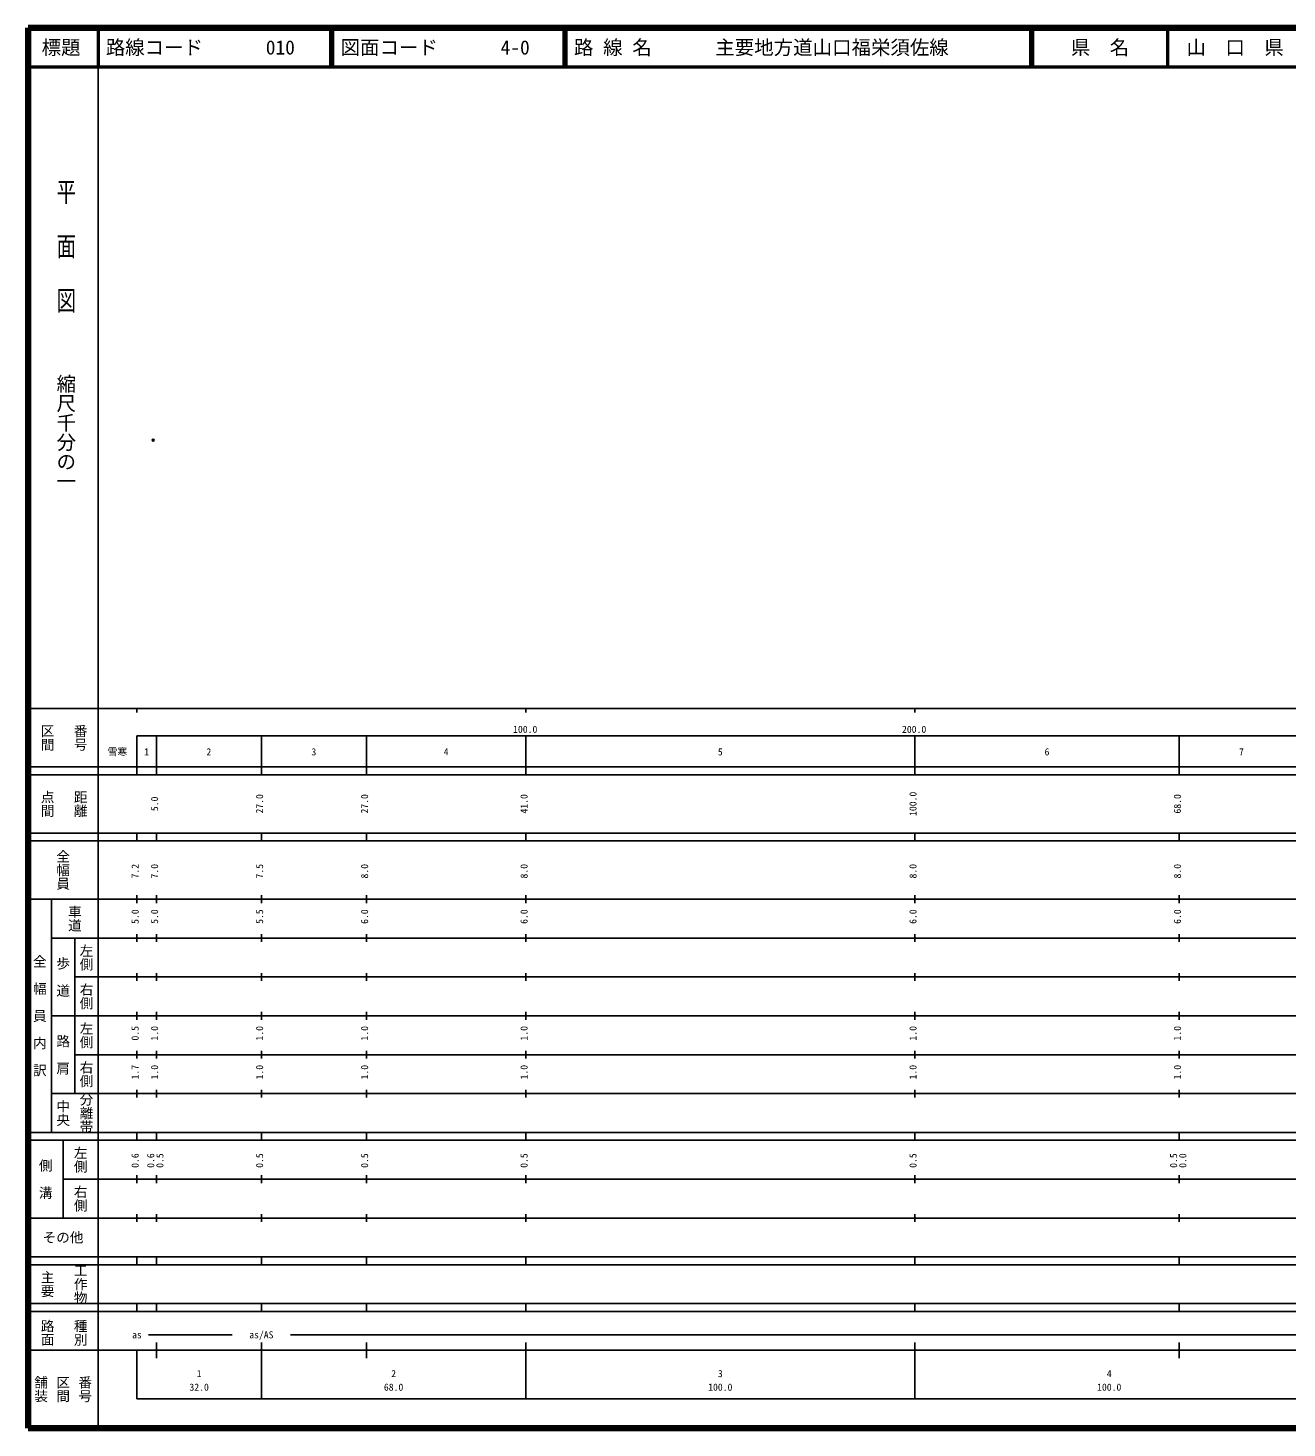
# Model space of a CAD drawing. Units: millimetres on the paper. Extents: x 40 to 680, y 20 to 380.
# Drawn here: x 40 to 363.7, y 20 to 380 of the extents above; entities that cross this region are included whole.
import ezdxf
from ezdxf.enums import TextEntityAlignment as Align

# ---------------------------------------------------------------- set-up
doc = ezdxf.new("R2010")
doc.units = ezdxf.units.MM
doc.header["$PDMODE"] = 32
doc.header["$PDSIZE"] = 0.5
doc.layers.add('M-OTRS', color=6, linetype='Continuous')
doc.layers.add('M-TTL-TXT', color=7, linetype='Continuous')
for name, color, linetype, lineweight in [('M-TTL', 2, 'Continuous', 140), ('M-TTL-BAND', 7, 'Continuous', 25), ('M-TTL-LINE', 7, 'Continuous', 50)]:
    doc.layers.add(name, color=color, linetype=linetype, lineweight=lineweight)
doc.styles.add('@ＭＳ ゴシック', font='')
doc.styles.add('ＭＳ ゴシック', font='')
doc.styles.get('@ＭＳ ゴシック').set_extended_font_data('@MS Gothic')
doc.styles.get('ＭＳ ゴシック').set_extended_font_data('MS Gothic')

msp = doc.modelspace()

# ---------------------------------------------------------------- linework, layer by layer
at = {"layer": 'M-OTRS'}
msp.add_point((72.207, 274.012), dxfattribs=at)
at = {"layer": 'M-TTL'}
for p, q in [((40, 380), (40, 20)), ((680, 380), (40, 380)), ((40, 20), (680, 20))]:
    msp.add_line(p, q, dxfattribs=at)
at = {"layer": 'M-TTL-BAND'}
for p, q in [((58, 370), (58, 20)), ((40, 205), (579, 205)), ((68, 205), (68, 204)), ((168, 205), (168, 204)), ((268, 205), (268, 204)), ((68, 198), (579, 198)), ((68, 198), (68, 188)), ((73, 188), (73, 198)), ((100, 188), (100, 198)), ((127, 188), (127, 198)), ((168, 188), (168, 198)), ((268, 188), (268, 198)), ((336, 188), (336, 198)), ((40, 190), (579, 190)), ((40, 188), (579, 188)), ((40, 173), (579, 173)), ((68, 171), (68, 173)), ((73, 171), (73, 173)), ((100, 171), (100, 173)), ((127, 171), (127, 173)), ((168, 171), (168, 173)), ((268, 171), (268, 173)), ((336, 171), (336, 173)), ((40, 171), (579, 171)), ((40, 156), (579, 156)), ((46, 96), (46, 156)), ((68, 155), (68, 157)), ((73, 155), (73, 157)), ((100, 155), (100, 157)), ((127, 155), (127, 157)), ((168, 155), (168, 157)), ((268, 155), (268, 157)), ((336, 155), (336, 157)), ((46, 146), (579, 146)), ((52, 146), (52, 106)), ((68, 145), (68, 147)), ((73, 145), (73, 147)), ((100, 145), (100, 147)), ((127, 145), (127, 147)), ((168, 145), (168, 147)), ((268, 145), (268, 147)), ((336, 145), (336, 147)), ((68, 135), (68, 137)), ((73, 135), (73, 137)), ((100, 135), (100, 137)), ((127, 135), (127, 137)), ((168, 135), (168, 137)), ((268, 135), (268, 137)), ((336, 135), (336, 137)), ((52, 136), (579, 136)), ((46, 126), (579, 126)), ((68, 125), (68, 127)), ((73, 125), (73, 127)), ((100, 125), (100, 127)), ((127, 125), (127, 127)), ((168, 125), (168, 127)), ((268, 125), (268, 127)), ((336, 125), (336, 127)), ((52, 116), (579, 116)), ((68, 115), (68, 117)), ((73, 115), (73, 117)), ((100, 115), (100, 117)), ((127, 115), (127, 117)), ((168, 115), (168, 117)), ((268, 115), (268, 117)), ((336, 115), (336, 117)), ((46, 106), (579, 106)), ((68, 105), (68, 107)), ((73, 105), (73, 107)), ((100, 105), (100, 107)), ((127, 105), (127, 107)), ((168, 105), (168, 107)), ((268, 105), (268, 107)), ((336, 105), (336, 107)), ((40, 96), (579, 96)), ((40, 94), (579, 94)), ((49, 94), (49, 74)), ((68, 94), (68, 96)), ((73, 94), (73, 96)), ((100, 94), (100, 96)), ((127, 94), (127, 96)), ((168, 94), (168, 96)), ((268, 94), (268, 96)), ((336, 94), (336, 96)), ((49, 84), (579, 84)), ((68, 83), (68, 85)), ((73, 83), (73, 85)), ((100, 83), (100, 85)), ((127, 83), (127, 85)), ((168, 83), (168, 85)), ((268, 83), (268, 85)), ((336, 83), (336, 85)), ((40, 74), (579, 74)), ((68, 73), (68, 75)), ((73, 73), (73, 75)), ((100, 73), (100, 75)), ((127, 73), (127, 75)), ((168, 73), (168, 75)), ((268, 73), (268, 75)), ((336, 73), (336, 75)), ((40, 64), (579, 64)), ((40, 62), (579, 62)), ((68, 62), (68, 64)), ((73, 62), (73, 64)), ((100, 62), (100, 64)), ((127, 62), (127, 64)), ((168, 62), (168, 64)), ((268, 62), (268, 64)), ((336, 62), (336, 64)), ((40, 52), (579, 52)), ((68, 50), (68, 52)), ((73, 50), (73, 52)), ((100, 50), (100, 52)), ((127, 50), (127, 52)), ((168, 50), (168, 52)), ((268, 50), (268, 52)), ((336, 50), (336, 52)), ((40, 50), (579, 50)), ((71, 44), (92.5, 44)), ((107.5, 44), (565, 44)), ((40, 40), (579, 40)), ((68, 40), (68, 27.5)), ((73, 38), (73, 42)), ((100, 27.5), (100, 42)), ((127, 38), (127, 42)), ((168, 27.5), (168, 42)), ((268, 27.5), (268, 42)), ((336, 38), (336, 42)), ((68, 27.5), (579, 27.5))]:
    msp.add_line(p, q, dxfattribs=at)
at = {"layer": 'M-TTL-LINE'}
for p, q in [((58, 380), (58, 370)), ((117.75, 380), (117.75, 370)), ((118.25, 380), (118.25, 370)), ((177.75, 380), (177.75, 370)), ((178.25, 380), (178.25, 370)), ((297.75, 380), (297.75, 370)), ((298.25, 380), (298.25, 370)), ((333, 380), (333, 370)), ((40, 370), (680, 370))]:
    msp.add_line(p, q, dxfattribs=at)

# ---------------------------------------------------------------- texts
at = {"layer": 'M-TTL-BAND', "style": '@ＭＳ ゴシック', "width": 1.4}
msp.add_text('平  面  図', height=3.666, rotation=270, dxfattribs=at).set_placement((49.777, 306.475), align=Align.MIDDLE_RIGHT)
at = {"layer": 'M-TTL-BAND', "style": '@ＭＳ ゴシック'}
msp.add_text('縮尺千分の一', height=3.666, rotation=270, dxfattribs=at).set_placement((49.777, 261.03), align=Align.MIDDLE_RIGHT)
for s, p in [('区間', (45, 197.5)), ('番号', (53.5, 197.5)), ('点間', (45, 180.5)), ('距離', (53.5, 180.5)), ('全幅員', (49, 163.5)), ('車道', (52, 151)), ('左側', (55, 141)), ('全\u3000幅\u3000員\u3000内\u3000訳', (43, 126)), ('歩\u3000道', (49, 136)), ('右側', (55, 131)), ('左側', (55, 121)), ('路\u3000肩', (49, 116)), ('右側', (55, 111)), ('分離帯', (55, 101)), ('中央', (49, 101)), ('左側', (53.5, 89)), ('側\u3000溝', (44.5, 84)), ('右側', (53.5, 79)), ('工作物', (53.5, 57)), ('主要', (45, 57)), ('路面', (45, 44.5)), ('種別', (53.5, 44.5)), ('舗装', (43.333, 30)), ('区間', (49, 30)), ('番号', (54.667, 30))]:
    msp.add_text(s, height=2.566, rotation=270, dxfattribs=at).set_placement(p, align=Align.MIDDLE_CENTER)
at = {"layer": 'M-TTL-BAND', "style": 'ＭＳ ゴシック'}
for s, p in [('100.0', (167.844, 198.195)), ('200.0', (267.844, 198.195)), ('雪寒', (62.994, 192.405)), ('1', (70.5, 192.405)), ('2', (86.5, 192.405)), ('3', (113.5, 192.405)), ('4', (147.5, 192.405)), ('5', (218, 192.405)), ('6', (302, 192.405)), ('7', (352, 192.405)), ('as', (68, 42.5)), ('as/AS', (100, 42.5)), ('1', (84, 32.523)), ('2', (134, 32.523)), ('3', (218, 32.523)), ('4', (318, 32.523)), ('32.0', (84, 29.033)), ('68.0', (134, 29.033)), ('100.0', (218, 29.033)), ('100.0', (318, 29.033))]:
    msp.add_text(s, height=1.833, dxfattribs=at).set_placement(p, align=Align.BOTTOM_CENTER)
for s, p in [('5.0', (74, 180.5)), ('27.0', (101, 180.5)), ('27.0', (128, 180.5)), ('41.0', (169, 180.5)), ('100.0', (269, 180.5)), ('68.0', (337, 180.5)), ('7.2', (69, 163.174)), ('7.0', (74, 163.174)), ('7.5', (101, 163.174)), ('8.0', (128, 163.174)), ('8.0', (169, 163.174)), ('8.0', (269, 163.174)), ('8.0', (337, 163.174)), ('5.0', (69, 151.5)), ('5.0', (74, 151.5)), ('5.5', (101, 151.5)), ('6.0', (128, 151.5)), ('6.0', (169, 151.5)), ('6.0', (269, 151.5)), ('6.0', (337, 151.5)), ('0.5', (69, 121.5)), ('1.0', (74, 121.5)), ('1.0', (101, 121.5)), ('1.0', (128, 121.5)), ('1.0', (169, 121.5)), ('1.0', (269, 121.5)), ('1.0', (337, 121.5)), ('1.7', (69, 111.5)), ('1.0', (74, 111.5)), ('1.0', (101, 111.5)), ('1.0', (128, 111.5)), ('1.0', (169, 111.5)), ('1.0', (269, 111.5)), ('1.0', (337, 111.5)), ('0.6', (69, 88.764)), ('0.6', (73, 88.764)), ('0.5', (75.37, 88.764)), ('0.5', (101, 88.764)), ('0.5', (128, 88.764)), ('0.5', (169, 88.764)), ('0.5', (269, 88.764)), ('0.5', (336, 88.764)), ('0.0', (338.37, 88.764))]:
    msp.add_text(s, height=1.833, rotation=90, dxfattribs=at).set_placement(p, align=Align.BOTTOM_CENTER)
msp.add_text('その他', height=2.566, dxfattribs=at).set_placement((49, 69), align=Align.MIDDLE_CENTER)
at = {"layer": 'M-TTL-TXT', "style": 'ＭＳ ゴシック'}
for s, p in [('標題', (48.5, 375)), ('県\u3000名', (315.625, 375)), ('山\u3000口\u3000県', (350.375, 375))]:
    msp.add_text(s, height=3.666, dxfattribs=at).set_placement(p, align=Align.MIDDLE_CENTER)
for s, p in [('路線コード', (60, 375)), ('010', (101.142, 375)), ('図面コード', (120.38, 375)), ('4-0', (161.521, 375)), ('路 線 名', (180.38, 375)), ('主要地方道山口福栄須佐線', (216.734, 375))]:
    msp.add_text(s, height=3.666, dxfattribs=at).set_placement(p, align=Align.MIDDLE_LEFT)

doc.saveas('drawing.dxf')
